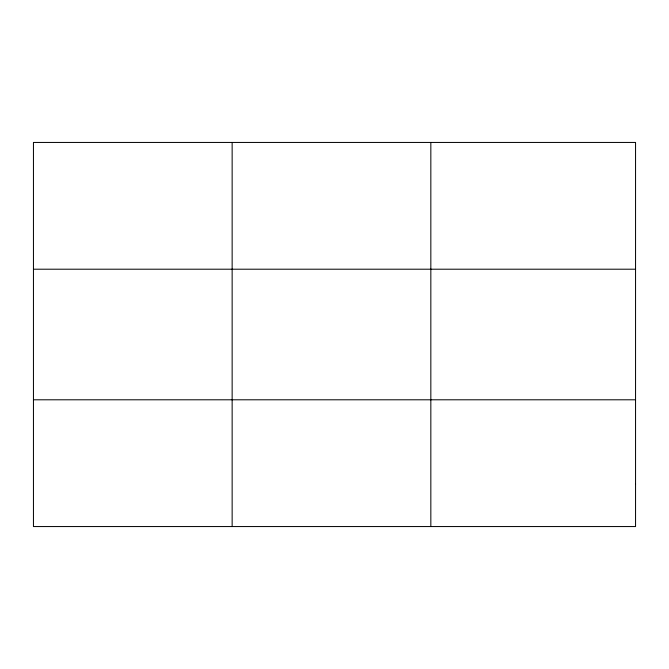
<?xml version="1.0" encoding="UTF-8"?>
<svg xmlns="http://www.w3.org/2000/svg" width="669" height="669" viewBox="0 0 669 669"><rect width="100%" height="100%" fill="white"/><g stroke="black" fill="none" stroke-linecap="round" stroke-linejoin="round"><path stroke-width="1" d="M232.143 142.447L232.143 526.553M430.836 142.447L430.836 526.553M33.45 269.206L635.55 269.206M33.45 399.794L635.55 399.794M635.55 484.297L635.55 526.553L33.45 526.553L33.45 142.447L635.55 142.447L635.55 484.297"/></g></svg>
